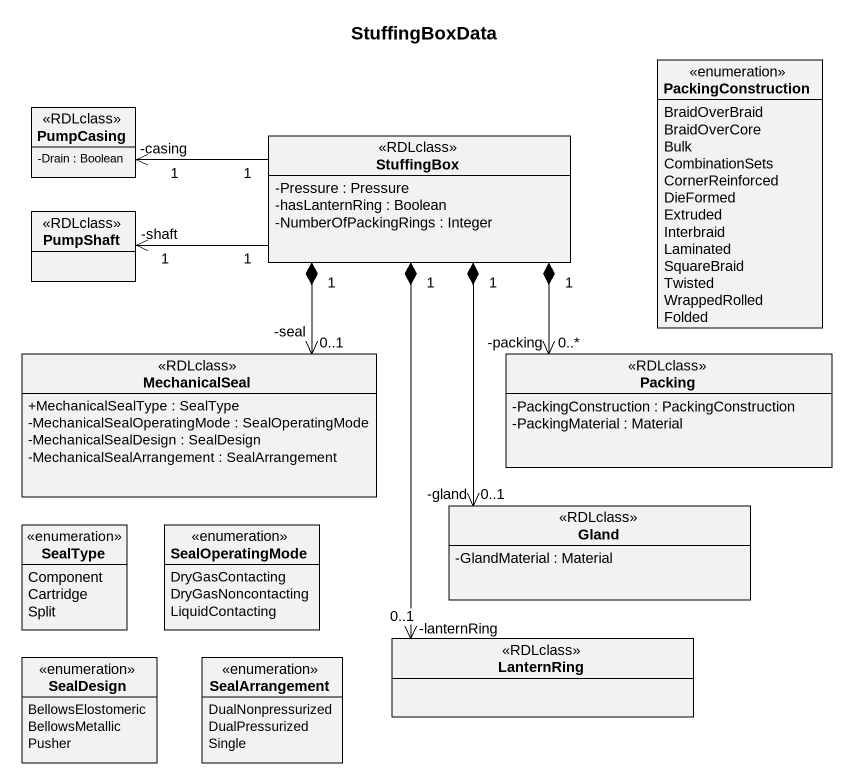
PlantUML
@startuml
title StuffingBoxData
hide circle
hide empty members
skinparam classAttributeIconSize 0
enum PackingConstruction {
  BraidOverBraid
  BraidOverCore
  Bulk
  CombinationSets
  CornerReinforced
  DieFormed
  Extruded
  Interbraid
  Laminated
  SquareBraid
  Twisted
  WrappedRolled
  Folded
}
class PumpCasing <<RDLclass>> {
  -Drain : Boolean
}
class StuffingBox <<RDLclass>> {
  -Pressure : Pressure
  -hasLanternRing : Boolean
  -NumberOfPackingRings : Integer
}
class PumpShaft <<RDLclass>>
class MechanicalSeal <<RDLclass>> {
  +MechanicalSealType : SealType
  -MechanicalSealOperatingMode : SealOperatingMode
  -MechanicalSealDesign : SealDesign
  -MechanicalSealArrangement : SealArrangement
}
class Packing <<RDLclass>> {
  -PackingConstruction : PackingConstruction
  -PackingMaterial : Material
}
enum SealType {
  Component
  Cartridge
  Split
}
enum SealOperatingMode {
  DryGasContacting
  DryGasNoncontacting
  LiquidContacting
}
class Gland <<RDLclass>> {
  -GlandMaterial : Material
}
enum SealDesign {
  BellowsElostomeric
  BellowsMetallic
  Pusher
}
enum SealArrangement {
  DualNonpressurized
  DualPressurized
  Single
}
class LanternRing <<RDLclass>>
StuffingBox "1" -left-> "-casing\n1" PumpCasing
StuffingBox "1" *--> "-seal\n0..1" MechanicalSeal
StuffingBox "1" *--> "0..*\n-packing" Packing
StuffingBox "1" *--> "0..1\n-gland" Gland
StuffingBox "1" *--> "-lanternRing\n0..1" LanternRing
PumpShaft "-shaft\n1" <-right- "1" StuffingBox
@enduml
